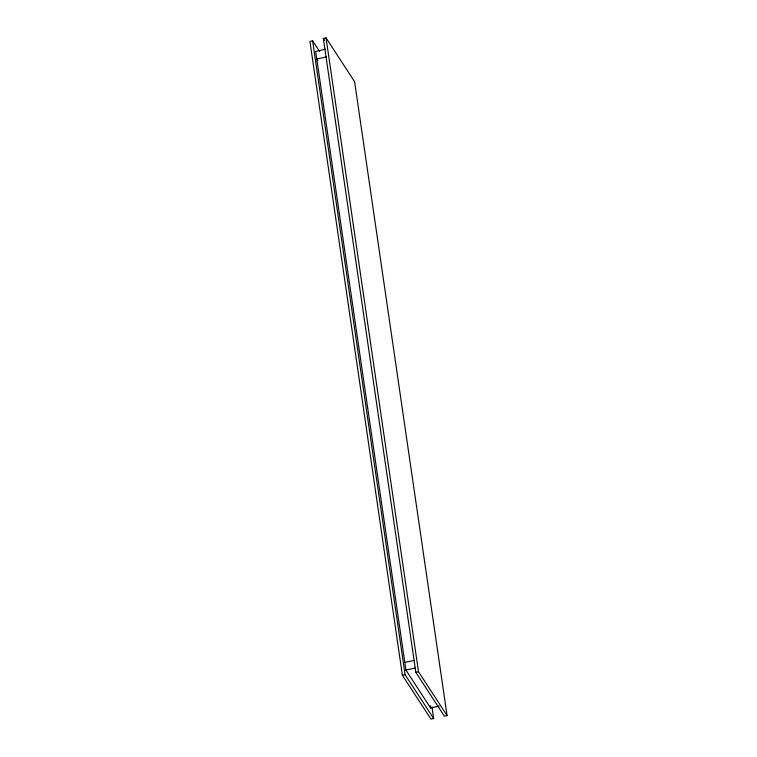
<?xml version="1.0" encoding="UTF-8"?>
<svg xmlns="http://www.w3.org/2000/svg" width="757" height="757" viewBox="0 0 757 757"><rect width="100%" height="100%" fill="white"/><g stroke="black" fill="none" stroke-linecap="round" stroke-linejoin="round"><path stroke-width="1.14" d="M319.596 51.523L312.613 40.802L309.925 41.389L402.393 675.272L430.96 719.15L433.647 718.563L431.944 706.868M323.353 38.437L326.04 37.85L354.607 81.728L447.075 715.611L444.387 716.198L415.83 672.32L323.353 38.437L324.621 40.386M325.34 49.271L315.669 51.4L405.922 670.068L430.591 707.965L439.183 706.073M326.447 56.879L316.776 59.008L317.751 60.503M404.806 662.46L414.476 660.331M405.922 670.068L415.593 667.939M402.393 675.272L405.08 674.676L433.647 718.563M415.83 672.32L418.507 671.733L447.075 715.611M430.269 705.789L430.591 707.965M326.04 37.85L418.507 671.733M312.613 40.802L405.08 674.676"/></g></svg>
